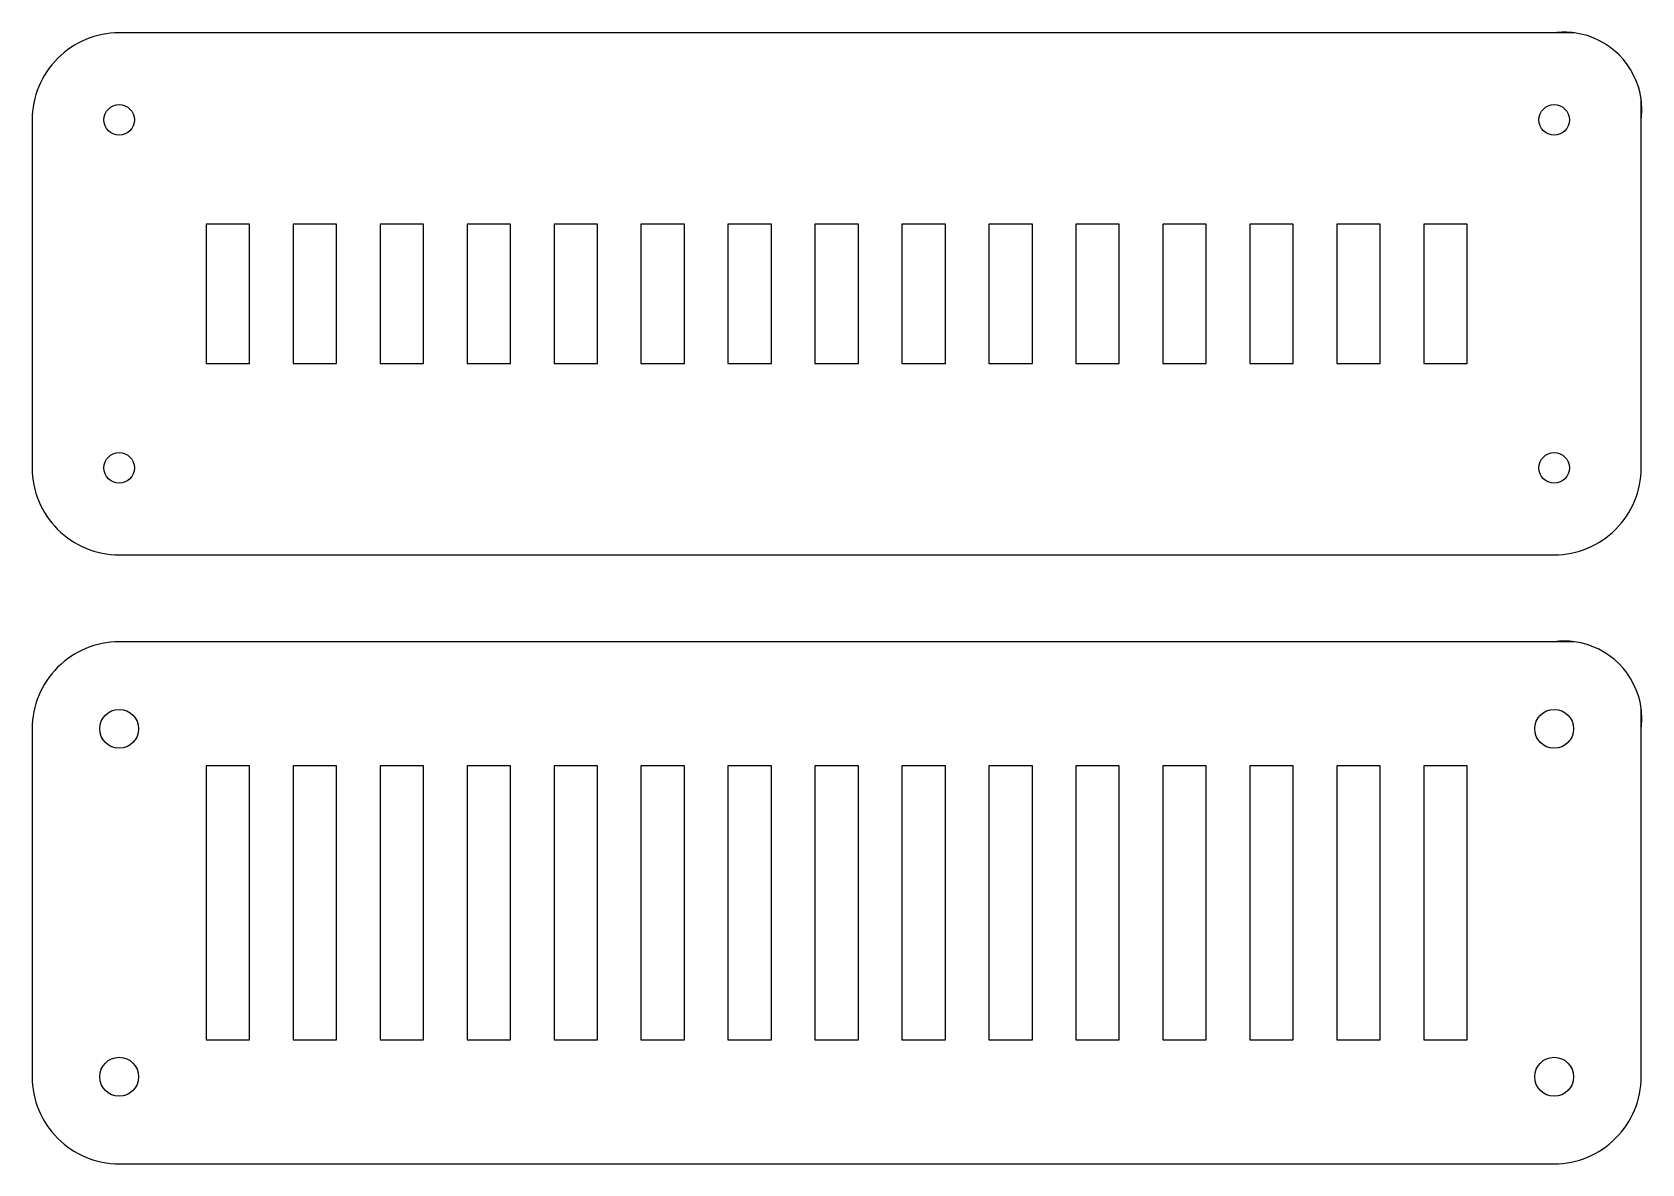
# Model space of a CAD drawing. Header units: inches. Extents: x 0 to 4.63, y -2.5 to 0.75.
import ezdxf

# ---------------------------------------------------------------- set-up
doc = ezdxf.new("R2010")
doc.units = ezdxf.units.IN
doc.header["$MEASUREMENT"] = 0
doc.layers.add('Default', color=70, linetype='Continuous')

msp = doc.modelspace()

# ---------------------------------------------------------------- linework, layer by layer
at = {"layer": 'Default'}
for points in [[(0.25, 0.75, 0.414214), (0, 0.5)], [(4.4337, 0.75, 0.066206), (4.375, 0.75)], [(4.625, 0.5587, 0.338719), (4.4337, 0.75)], [(4.625, 0.5, 0.066206), (4.625, 0.5587)], [(0, -0.5, 0.414214), (0.25, -0.75)], [(4.375, -0.75, 0.414214), (4.625, -0.5)], [(0.25, -1, 0.414214), (0, -1.25)], [(4.4337, -1, 0.066206), (4.375, -1)], [(4.625, -1.1913, 0.338719), (4.4337, -1)], [(4.625, -1.25, 0.066206), (4.625, -1.1913)], [(0, -2.25, 0.414214), (0.25, -2.5)], [(4.375, -2.5, 0.414214), (4.625, -2.25)]]:
    msp.add_lwpolyline(points, format="xyb", dxfattribs=at)
for points in [[(4.375, 0.75), (0.25, 0.75)], [(4.4337, 0.75), (4.375, 0.75)], [(4.625, 0.5), (4.625, 0.5587)], [(0, 0.5), (0, -0.5)], [(4.625, -0.5), (4.625, 0.5)], [(0.25, -0.75), (4.375, -0.75)], [(4.375, -1), (0.25, -1)], [(4.4337, -1), (4.375, -1)], [(4.625, -1.25), (4.625, -1.1913)], [(0, -1.25), (0, -2.25)], [(4.625, -2.25), (4.625, -1.25)], [(0.25, -2.5), (4.375, -2.5)]]:
    msp.add_lwpolyline(points, dxfattribs=at)
for points in [[(0.5, -0.2), (0.625, -0.2), (0.625, 0.2), (0.5, 0.2)], [(0.75, -0.2), (0.875, -0.2), (0.875, 0.2), (0.75, 0.2)], [(1, -0.2), (1.125, -0.2), (1.125, 0.2), (1, 0.2)], [(1.25, -0.2), (1.375, -0.2), (1.375, 0.2), (1.25, 0.2)], [(1.5, -0.2), (1.625, -0.2), (1.625, 0.2), (1.5, 0.2)], [(1.75, -0.2), (1.875, -0.2), (1.875, 0.2), (1.75, 0.2)], [(2, -0.2), (2.125, -0.2), (2.125, 0.2), (2, 0.2)], [(2.25, -0.2), (2.375, -0.2), (2.375, 0.2), (2.25, 0.2)], [(2.5, -0.2), (2.625, -0.2), (2.625, 0.2), (2.5, 0.2)], [(2.75, -0.2), (2.875, -0.2), (2.875, 0.2), (2.75, 0.2)], [(3, -0.2), (3.125, -0.2), (3.125, 0.2), (3, 0.2)], [(3.25, -0.2), (3.375, -0.2), (3.375, 0.2), (3.25, 0.2)], [(3.5, -0.2), (3.625, -0.2), (3.625, 0.2), (3.5, 0.2)], [(3.75, -0.2), (3.875, -0.2), (3.875, 0.2), (3.75, 0.2)], [(4, -0.2), (4.125, -0.2), (4.125, 0.2), (4, 0.2)], [(0.5, -2.1437), (0.625, -2.1437), (0.625, -1.3563), (0.5, -1.3563)], [(0.75, -2.1437), (0.875, -2.1437), (0.875, -1.3563), (0.75, -1.3563)], [(1, -2.1437), (1.125, -2.1437), (1.125, -1.3563), (1, -1.3563)], [(1.25, -2.1437), (1.375, -2.1437), (1.375, -1.3563), (1.25, -1.3563)], [(1.5, -2.1437), (1.625, -2.1437), (1.625, -1.3563), (1.5, -1.3563)], [(1.75, -2.1437), (1.875, -2.1437), (1.875, -1.3563), (1.75, -1.3563)], [(2, -2.1437), (2.125, -2.1437), (2.125, -1.3563), (2, -1.3563)], [(2.25, -2.1437), (2.375, -2.1437), (2.375, -1.3563), (2.25, -1.3563)], [(2.5, -2.1437), (2.625, -2.1437), (2.625, -1.3563), (2.5, -1.3563)], [(2.75, -2.1437), (2.875, -2.1437), (2.875, -1.3563), (2.75, -1.3563)], [(3, -2.1437), (3.125, -2.1437), (3.125, -1.3563), (3, -1.3563)], [(3.25, -2.1437), (3.375, -2.1437), (3.375, -1.3563), (3.25, -1.3563)], [(3.5, -2.1437), (3.625, -2.1437), (3.625, -1.3563), (3.5, -1.3563)], [(3.75, -2.1437), (3.875, -2.1437), (3.875, -1.3563), (3.75, -1.3563)], [(4, -2.1437), (4.125, -2.1437), (4.125, -1.3563), (4, -1.3563)]]:
    msp.add_lwpolyline(points, close=True, dxfattribs=at)
for centre, radius in [((0.25, 0.5), 0.044), ((4.375, 0.5), 0.044), ((0.25, -0.5), 0.044), ((4.375, -0.5), 0.044), ((0.25, -1.25), 0.056), ((4.375, -1.25), 0.056), ((0.25, -2.25), 0.056), ((4.375, -2.25), 0.056)]:
    msp.add_circle(centre, radius, dxfattribs=at)

doc.saveas('drawing.dxf')
